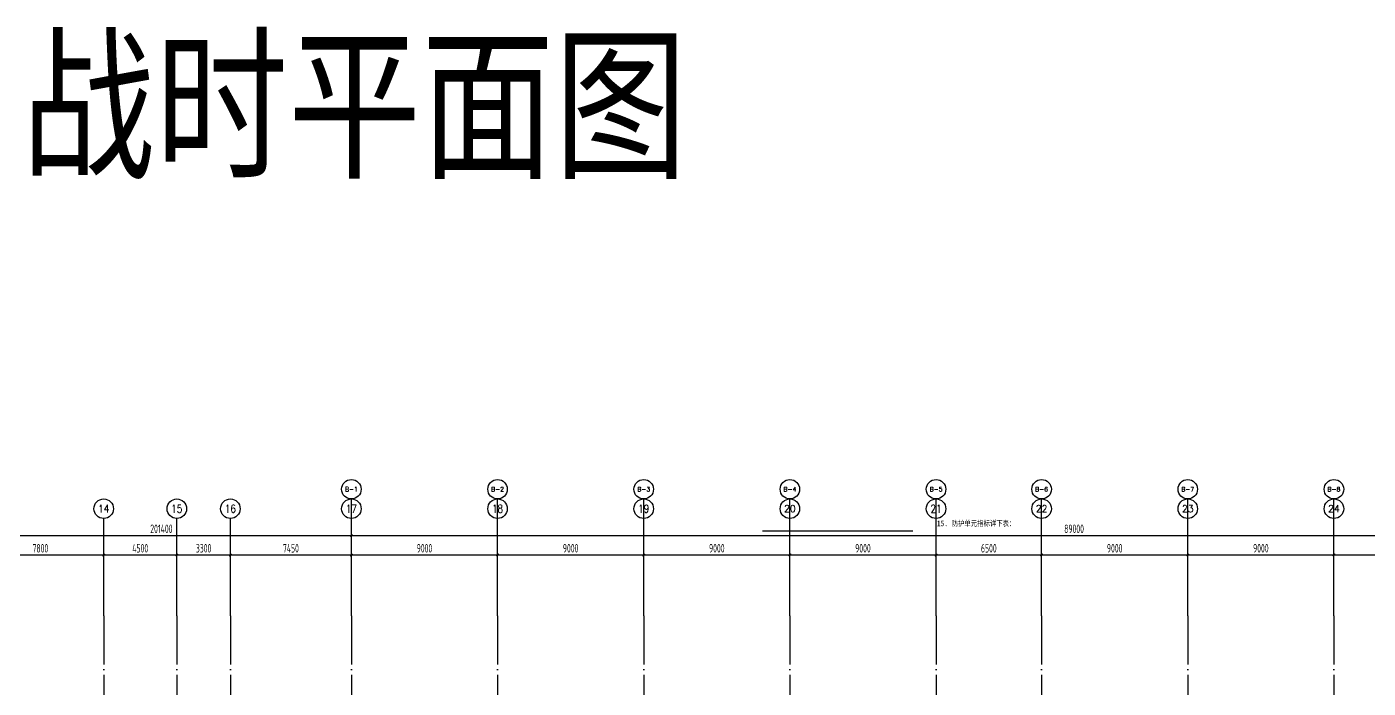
# Model space of a CAD drawing. Extents: x -473190 to 2138458, y -81875 to 2633646.
# Drawn here: x 1010872 to 1093465, y 167366 to 208112 of the extents above; entities that cross this region are included whole.
import ezdxf
from ezdxf.enums import TextEntityAlignment as Align

# ---------------------------------------------------------------- set-up
doc = ezdxf.new("R2010")
doc.units = 0
doc.header["$LTSCALE"] = 1000
doc.linetypes.add('DOTE', pattern=[2.42, 2, -0.2, 0.02, -0.2])
for name, color, linetype in [('AXIS', 3, 'Continuous'), ('AXIS_TEXT', 7, 'Continuous'), ('DOTE', 1, 'DOTE'), ('PUB_TEXT', 7, 'Continuous'), ('TXT1', 3, 'Continuous')]:
    doc.layers.add(name, color=color, linetype=linetype)
doc.styles.add('-黑体', font='simhei.ttf', dxfattribs={"width": 0.8})
doc.styles.add('_TCH_AXIS', font='COMPLEX', dxfattribs={"bigfont": 'GBCBIG'})
doc.styles.add('_TCH_DIM_T3', font='tssdeng.shx', dxfattribs={"width": 0.564706, "bigfont": '@@@tssdchn.shx'})
doc.styles.add('COMPLEX', font='COMPLEX.shx', dxfattribs={"width": 0.65})
doc.styles.add('TYDG_01', font='', dxfattribs={"width": 0.8})
doc.styles.get('TYDG_01').set_extended_font_data('SimSun')
doc.dimstyles.new('_TCH_ARCH&&150', dxfattribs={"dimtxt": 525, "dimasz": 150, "dimexe": 375, "dimexo": 450, "dimgap": 150, "dimtad": 1, "dimdec": 0, "dimzin": 0, "dimdsep": 46, "dimtxsty": '_TCH_DIM_T3', "dimblk": 'ARCHTICK', "dimcen": 0.09, "dimclrt": 7, "dimazin": 2, "dimtfac": 1, "dimtdec": 0, "dimtix": 1, "dimtmove": 2, "dimatfit": 3, "dimfxl": 0, "dimtolj": 1, "dimtzin": 0, "dimarcsym": 0})

# ---------------------------------------------------------------- blocks, each defined once
blk = doc.blocks.new('_AXISO')
blk.add_circle((0, 0), 0.5)
at = {"layer": 'AXIS_TEXT', "style": 'COMPLEX', "width": 1.041667}
blk.add_attdef('A', text='', height=0.56, dxfattribs=at).set_placement((-0.25, -0.28), (0.25, -0.28), align=Align.FIT)
blk = doc.blocks.new('_ArchTick')
at = {"color": 0, "linetype": 'ByBlock', "const_width": 0.4}
blk.add_lwpolyline([(-0.5, -0.5), (0.5, 0.5)], dxfattribs=at)
blk = doc.blocks.new('*D1851')
at = {"layer": 'AXIS', "color": 0, "lineweight": -2, "transparency": 16777216}
for p, q in [((918457, 172273), (918457, 177148)), ((918457, 176773), (1119857, 176773)), ((1119857, 172273), (1119857, 177148))]:
    blk.add_line(p, q, dxfattribs=at)
at = {"layer": 'Defpoints', "color": 0, "transparency": 16777216}
for p in [(1119857, 176773), (918457, 171823), (1119857, 171823)]:
    blk.add_point(p, dxfattribs=at)
at = {"layer": 'AXIS', "color": 0, "lineweight": -2, "transparency": 16777216, "xscale": 150, "yscale": 150, "zscale": 150, "rotation": 180}
blk.add_blockref('_ArchTick', (918457, 176773), dxfattribs=at)
at = {"layer": 'AXIS', "color": 0, "lineweight": -2, "transparency": 16777216, "xscale": 150, "yscale": 150, "zscale": 150}
blk.add_blockref('_ArchTick', (1119857, 176773), dxfattribs=at)
at = {"layer": 'AXIS', "color": 7, "transparency": 16777216, "insert": (1019157, 177186), "char_height": 525, "attachment_point": 5, "style": '_TCH_DIM_T3'}
blk.add_mtext('\\A1;201400', dxfattribs=at)
blk = doc.blocks.new('*D1871')
at = {"layer": 'AXIS', "color": 0, "lineweight": -2, "transparency": 16777216}
for p, q in [((1030857, 172273), (1030857, 175948)), ((1039857, 172273), (1039857, 175948)), ((1030857, 175573), (1039857, 175573))]:
    blk.add_line(p, q, dxfattribs=at)
at = {"layer": 'Defpoints', "color": 0, "transparency": 16777216}
for p in [(1039857, 175573), (1030857, 171823), (1039857, 171823)]:
    blk.add_point(p, dxfattribs=at)
at = {"layer": 'AXIS', "color": 0, "lineweight": -2, "transparency": 16777216, "xscale": 150, "yscale": 150, "zscale": 150, "rotation": 180}
blk.add_blockref('_ArchTick', (1030857, 175573), dxfattribs=at)
at = {"layer": 'AXIS', "color": 0, "lineweight": -2, "transparency": 16777216, "xscale": 150, "yscale": 150, "zscale": 150}
blk.add_blockref('_ArchTick', (1039857, 175573), dxfattribs=at)
at = {"layer": 'AXIS', "color": 7, "transparency": 16777216, "insert": (1035357, 175986), "char_height": 525, "attachment_point": 5, "style": '_TCH_DIM_T3'}
blk.add_mtext('\\A1;9000', dxfattribs=at)
blk = doc.blocks.new('*D1872')
at = {"layer": 'AXIS', "color": 0, "lineweight": -2, "transparency": 16777216}
for p, q in [((1039857, 172273), (1039857, 175948)), ((1048857, 172273), (1048857, 175948)), ((1039857, 175573), (1048857, 175573))]:
    blk.add_line(p, q, dxfattribs=at)
at = {"layer": 'Defpoints', "color": 0, "transparency": 16777216}
for p in [(1048857, 175573), (1039857, 171823), (1048857, 171823)]:
    blk.add_point(p, dxfattribs=at)
at = {"layer": 'AXIS', "color": 0, "lineweight": -2, "transparency": 16777216, "xscale": 150, "yscale": 150, "zscale": 150, "rotation": 180}
blk.add_blockref('_ArchTick', (1039857, 175573), dxfattribs=at)
at = {"layer": 'AXIS', "color": 0, "lineweight": -2, "transparency": 16777216, "xscale": 150, "yscale": 150, "zscale": 150}
blk.add_blockref('_ArchTick', (1048857, 175573), dxfattribs=at)
at = {"layer": 'AXIS', "color": 7, "transparency": 16777216, "insert": (1044357, 175986), "char_height": 525, "attachment_point": 5, "style": '_TCH_DIM_T3'}
blk.add_mtext('\\A1;9000', dxfattribs=at)
blk = doc.blocks.new('*D1873')
at = {"layer": 'AXIS', "color": 0, "lineweight": -2, "transparency": 16777216}
for p, q in [((1048857, 172273), (1048857, 175948)), ((1057857, 172273), (1057857, 175948)), ((1048857, 175573), (1057857, 175573))]:
    blk.add_line(p, q, dxfattribs=at)
at = {"layer": 'Defpoints', "color": 0, "transparency": 16777216}
for p in [(1057857, 175573), (1048857, 171823), (1057857, 171823)]:
    blk.add_point(p, dxfattribs=at)
at = {"layer": 'AXIS', "color": 0, "lineweight": -2, "transparency": 16777216, "xscale": 150, "yscale": 150, "zscale": 150, "rotation": 180}
blk.add_blockref('_ArchTick', (1048857, 175573), dxfattribs=at)
at = {"layer": 'AXIS', "color": 0, "lineweight": -2, "transparency": 16777216, "xscale": 150, "yscale": 150, "zscale": 150}
blk.add_blockref('_ArchTick', (1057857, 175573), dxfattribs=at)
at = {"layer": 'AXIS', "color": 7, "transparency": 16777216, "insert": (1053357, 175986), "char_height": 525, "attachment_point": 5, "style": '_TCH_DIM_T3'}
blk.add_mtext('\\A1;9000', dxfattribs=at)
blk = doc.blocks.new('*D1874')
at = {"layer": 'AXIS', "color": 0, "lineweight": -2, "transparency": 16777216}
for p, q in [((1057857, 172273), (1057857, 175948)), ((1066857, 172273), (1066857, 175948)), ((1057857, 175573), (1066857, 175573))]:
    blk.add_line(p, q, dxfattribs=at)
at = {"layer": 'Defpoints', "color": 0, "transparency": 16777216}
for p in [(1066857, 175573), (1057857, 171823), (1066857, 171823)]:
    blk.add_point(p, dxfattribs=at)
at = {"layer": 'AXIS', "color": 0, "lineweight": -2, "transparency": 16777216, "xscale": 150, "yscale": 150, "zscale": 150, "rotation": 180}
blk.add_blockref('_ArchTick', (1057857, 175573), dxfattribs=at)
at = {"layer": 'AXIS', "color": 0, "lineweight": -2, "transparency": 16777216, "xscale": 150, "yscale": 150, "zscale": 150}
blk.add_blockref('_ArchTick', (1066857, 175573), dxfattribs=at)
at = {"layer": 'AXIS', "color": 7, "transparency": 16777216, "insert": (1062357, 175986), "char_height": 525, "attachment_point": 5, "style": '_TCH_DIM_T3'}
blk.add_mtext('\\A1;9000', dxfattribs=at)
blk = doc.blocks.new('*D1875')
at = {"layer": 'AXIS', "color": 0, "lineweight": -2, "transparency": 16777216}
for p, q in [((1066857, 172273), (1066857, 175948)), ((1073357, 172273), (1073357, 175948)), ((1066857, 175573), (1073357, 175573))]:
    blk.add_line(p, q, dxfattribs=at)
at = {"layer": 'Defpoints', "color": 0, "transparency": 16777216}
for p in [(1073357, 175573), (1066857, 171823), (1073357, 171823)]:
    blk.add_point(p, dxfattribs=at)
at = {"layer": 'AXIS', "color": 0, "lineweight": -2, "transparency": 16777216, "xscale": 150, "yscale": 150, "zscale": 150, "rotation": 180}
blk.add_blockref('_ArchTick', (1066857, 175573), dxfattribs=at)
at = {"layer": 'AXIS', "color": 0, "lineweight": -2, "transparency": 16777216, "xscale": 150, "yscale": 150, "zscale": 150}
blk.add_blockref('_ArchTick', (1073357, 175573), dxfattribs=at)
at = {"layer": 'AXIS', "color": 7, "transparency": 16777216, "insert": (1070107, 175986), "char_height": 525, "attachment_point": 5, "style": '_TCH_DIM_T3'}
blk.add_mtext('\\A1;6500', dxfattribs=at)
blk = doc.blocks.new('*D1876')
at = {"layer": 'AXIS', "color": 0, "lineweight": -2, "transparency": 16777216}
for p, q in [((1073357, 172273), (1073357, 175948)), ((1082357, 172273), (1082357, 175948)), ((1073357, 175573), (1082357, 175573))]:
    blk.add_line(p, q, dxfattribs=at)
at = {"layer": 'Defpoints', "color": 0, "transparency": 16777216}
for p in [(1082357, 175573), (1073357, 171823), (1082357, 171823)]:
    blk.add_point(p, dxfattribs=at)
at = {"layer": 'AXIS', "color": 0, "lineweight": -2, "transparency": 16777216, "xscale": 150, "yscale": 150, "zscale": 150, "rotation": 180}
blk.add_blockref('_ArchTick', (1073357, 175573), dxfattribs=at)
at = {"layer": 'AXIS', "color": 0, "lineweight": -2, "transparency": 16777216, "xscale": 150, "yscale": 150, "zscale": 150}
blk.add_blockref('_ArchTick', (1082357, 175573), dxfattribs=at)
at = {"layer": 'AXIS', "color": 7, "transparency": 16777216, "insert": (1077857, 175986), "char_height": 525, "attachment_point": 5, "style": '_TCH_DIM_T3'}
blk.add_mtext('\\A1;9000', dxfattribs=at)
blk = doc.blocks.new('*D1877')
at = {"layer": 'AXIS', "color": 0, "lineweight": -2, "transparency": 16777216}
for p, q in [((1082357, 172273), (1082357, 175948)), ((1091357, 172273), (1091357, 175948)), ((1082357, 175573), (1091357, 175573))]:
    blk.add_line(p, q, dxfattribs=at)
at = {"layer": 'Defpoints', "color": 0, "transparency": 16777216}
for p in [(1091357, 175573), (1082357, 171823), (1091357, 171823)]:
    blk.add_point(p, dxfattribs=at)
at = {"layer": 'AXIS', "color": 0, "lineweight": -2, "transparency": 16777216, "xscale": 150, "yscale": 150, "zscale": 150, "rotation": 180}
blk.add_blockref('_ArchTick', (1082357, 175573), dxfattribs=at)
at = {"layer": 'AXIS', "color": 0, "lineweight": -2, "transparency": 16777216, "xscale": 150, "yscale": 150, "zscale": 150}
blk.add_blockref('_ArchTick', (1091357, 175573), dxfattribs=at)
at = {"layer": 'AXIS', "color": 7, "transparency": 16777216, "insert": (1086857, 175986), "char_height": 525, "attachment_point": 5, "style": '_TCH_DIM_T3'}
blk.add_mtext('\\A1;9000', dxfattribs=at)
blk = doc.blocks.new('*D1878')
at = {"layer": 'AXIS', "color": 0, "lineweight": -2, "transparency": 16777216}
for p, q in [((1091357, 172273), (1091357, 175948)), ((1098857, 172273), (1098857, 175948)), ((1091357, 175573), (1098857, 175573))]:
    blk.add_line(p, q, dxfattribs=at)
at = {"layer": 'Defpoints', "color": 0, "transparency": 16777216}
for p in [(1098857, 175573), (1091357, 171823), (1098857, 171823)]:
    blk.add_point(p, dxfattribs=at)
at = {"layer": 'AXIS', "color": 0, "lineweight": -2, "transparency": 16777216, "xscale": 150, "yscale": 150, "zscale": 150, "rotation": 180}
blk.add_blockref('_ArchTick', (1091357, 175573), dxfattribs=at)
at = {"layer": 'AXIS', "color": 0, "lineweight": -2, "transparency": 16777216, "xscale": 150, "yscale": 150, "zscale": 150}
blk.add_blockref('_ArchTick', (1098857, 175573), dxfattribs=at)
at = {"layer": 'AXIS', "color": 7, "transparency": 16777216, "insert": (1095107, 175986), "char_height": 525, "attachment_point": 5, "style": '_TCH_DIM_T3'}
blk.add_mtext('\\A1;7500', dxfattribs=at)
blk = doc.blocks.new('*D1882')
at = {"layer": 'AXIS', "color": 0, "lineweight": -2, "transparency": 16777216}
for p, q in [((1030857, 172273), (1030857, 177148)), ((1030857, 176773), (1119857, 176773)), ((1119857, 172273), (1119857, 177148))]:
    blk.add_line(p, q, dxfattribs=at)
at = {"layer": 'Defpoints', "color": 0, "transparency": 16777216}
for p in [(1119857, 176773), (1030857, 171823), (1119857, 171823)]:
    blk.add_point(p, dxfattribs=at)
at = {"layer": 'AXIS', "color": 0, "lineweight": -2, "transparency": 16777216, "xscale": 150, "yscale": 150, "zscale": 150, "rotation": 180}
blk.add_blockref('_ArchTick', (1030857, 176773), dxfattribs=at)
at = {"layer": 'AXIS', "color": 0, "lineweight": -2, "transparency": 16777216, "xscale": 150, "yscale": 150, "zscale": 150}
blk.add_blockref('_ArchTick', (1119857, 176773), dxfattribs=at)
at = {"layer": 'AXIS', "color": 7, "transparency": 16777216, "insert": (1075357, 177186), "char_height": 525, "attachment_point": 5, "style": '_TCH_DIM_T3'}
blk.add_mtext('\\A1;89000', dxfattribs=at)
blk = doc.blocks.new('*D1907')
at = {"layer": 'AXIS', "color": 0, "lineweight": -2, "transparency": 16777216}
for p, q in [((1007807, 172273), (1007807, 175948)), ((1015607, 172273), (1015607, 175948)), ((1007807, 175573), (1015607, 175573))]:
    blk.add_line(p, q, dxfattribs=at)
at = {"layer": 'Defpoints', "color": 0, "transparency": 16777216}
for p in [(1015607, 175573), (1007807, 171823), (1015607, 171823)]:
    blk.add_point(p, dxfattribs=at)
at = {"layer": 'AXIS', "color": 0, "lineweight": -2, "transparency": 16777216, "xscale": 150, "yscale": 150, "zscale": 150, "rotation": 180}
blk.add_blockref('_ArchTick', (1007807, 175573), dxfattribs=at)
at = {"layer": 'AXIS', "color": 0, "lineweight": -2, "transparency": 16777216, "xscale": 150, "yscale": 150, "zscale": 150}
blk.add_blockref('_ArchTick', (1015607, 175573), dxfattribs=at)
at = {"layer": 'AXIS', "color": 7, "transparency": 16777216, "insert": (1011707, 175986), "char_height": 525, "attachment_point": 5, "style": '_TCH_DIM_T3'}
blk.add_mtext('\\A1;7800', dxfattribs=at)
blk = doc.blocks.new('*D1908')
at = {"layer": 'AXIS', "color": 0, "lineweight": -2, "transparency": 16777216}
for p, q in [((1015607, 172273), (1015607, 175948)), ((1020107, 172273), (1020107, 175948)), ((1015607, 175573), (1020107, 175573))]:
    blk.add_line(p, q, dxfattribs=at)
at = {"layer": 'Defpoints', "color": 0, "transparency": 16777216}
for p in [(1020107, 175573), (1015607, 171823), (1020107, 171823)]:
    blk.add_point(p, dxfattribs=at)
at = {"layer": 'AXIS', "color": 0, "lineweight": -2, "transparency": 16777216, "xscale": 150, "yscale": 150, "zscale": 150, "rotation": 180}
blk.add_blockref('_ArchTick', (1015607, 175573), dxfattribs=at)
at = {"layer": 'AXIS', "color": 0, "lineweight": -2, "transparency": 16777216, "xscale": 150, "yscale": 150, "zscale": 150}
blk.add_blockref('_ArchTick', (1020107, 175573), dxfattribs=at)
at = {"layer": 'AXIS', "color": 7, "transparency": 16777216, "insert": (1017857, 175986), "char_height": 525, "attachment_point": 5, "style": '_TCH_DIM_T3'}
blk.add_mtext('\\A1;4500', dxfattribs=at)
blk = doc.blocks.new('*D1909')
at = {"layer": 'AXIS', "color": 0, "lineweight": -2, "transparency": 16777216}
for p, q in [((1020107, 172273), (1020107, 175948)), ((1023407, 172273), (1023407, 175948)), ((1020107, 175573), (1023407, 175573))]:
    blk.add_line(p, q, dxfattribs=at)
at = {"layer": 'Defpoints', "color": 0, "transparency": 16777216}
for p in [(1023407, 175573), (1020107, 171823), (1023407, 171823)]:
    blk.add_point(p, dxfattribs=at)
at = {"layer": 'AXIS', "color": 0, "lineweight": -2, "transparency": 16777216, "xscale": 150, "yscale": 150, "zscale": 150, "rotation": 180}
blk.add_blockref('_ArchTick', (1020107, 175573), dxfattribs=at)
at = {"layer": 'AXIS', "color": 0, "lineweight": -2, "transparency": 16777216, "xscale": 150, "yscale": 150, "zscale": 150}
blk.add_blockref('_ArchTick', (1023407, 175573), dxfattribs=at)
at = {"layer": 'AXIS', "color": 7, "transparency": 16777216, "insert": (1021757, 175986), "char_height": 525, "attachment_point": 5, "style": '_TCH_DIM_T3'}
blk.add_mtext('\\A1;3300', dxfattribs=at)
blk = doc.blocks.new('*D1910')
at = {"layer": 'AXIS', "color": 0, "lineweight": -2, "transparency": 16777216}
for p, q in [((1023407, 172273), (1023407, 175948)), ((1030857, 172273), (1030857, 175948)), ((1023407, 175573), (1030857, 175573))]:
    blk.add_line(p, q, dxfattribs=at)
at = {"layer": 'Defpoints', "color": 0, "transparency": 16777216}
for p in [(1030857, 175573), (1023407, 171823), (1030857, 171823)]:
    blk.add_point(p, dxfattribs=at)
at = {"layer": 'AXIS', "color": 0, "lineweight": -2, "transparency": 16777216, "xscale": 150, "yscale": 150, "zscale": 150, "rotation": 180}
blk.add_blockref('_ArchTick', (1023407, 175573), dxfattribs=at)
at = {"layer": 'AXIS', "color": 0, "lineweight": -2, "transparency": 16777216, "xscale": 150, "yscale": 150, "zscale": 150}
blk.add_blockref('_ArchTick', (1030857, 175573), dxfattribs=at)
at = {"layer": 'AXIS', "color": 7, "transparency": 16777216, "insert": (1027132, 175986), "char_height": 525, "attachment_point": 5, "style": '_TCH_DIM_T3'}
blk.add_mtext('\\A1;7450', dxfattribs=at)

msp = doc.modelspace()

# ---------------------------------------------------------------- linework, layer by layer
msp.add_lwpolyline([(1065421.4, 177044.5), (1056162.4, 177044.5)])
at = {"layer": 'AXIS'}
for p, q in [((1030856.7, 171823.5), (1030856.7, 179023.5)), ((1039856.7, 171823.5), (1039856.7, 179023.5)), ((1048856.7, 171823.5), (1048856.7, 179023.5)), ((1057856.7, 171823.5), (1057856.7, 179023.5)), ((1066856.7, 171823.5), (1066856.7, 179023.5)), ((1073356.7, 171823.5), (1073356.7, 179023.5)), ((1082356.7, 171823.5), (1082356.7, 179023.5)), ((1091356.7, 171823.5), (1091356.7, 179023.5)), ((1015606.7, 171823.5), (1015606.7, 177823.5)), ((1020106.7, 171823.5), (1020106.7, 177823.5)), ((1023406.7, 171823.5), (1023406.7, 177823.5)), ((1030856.7, 171823.5), (1030856.7, 177823.5)), ((1039856.7, 171823.5), (1039856.7, 177823.5)), ((1048856.7, 171823.5), (1048856.7, 177823.5)), ((1057856.7, 171823.5), (1057856.7, 177823.5)), ((1066856.7, 171823.5), (1066856.7, 177823.5)), ((1073356.7, 171823.5), (1073356.7, 177823.5)), ((1082356.7, 171823.5), (1082356.7, 177823.5)), ((1091356.7, 171823.5), (1091356.7, 177823.5))]:
    msp.add_line(p, q, dxfattribs=at)
at = {"layer": 'DOTE', "color": 127, "linetype": 'DOTE', "ltscale": 1.5}
for p, q in [((1015606.7, 171823.5), (1015606.7, -58315.4)), ((1020106.7, 171823.5), (1020106.7, -58315.4)), ((1023406.7, 171823.5), (1023406.7, -58315.4))]:
    msp.add_line(p, q, dxfattribs=at)
at = {"layer": 'DOTE', "color": 16, "linetype": 'DOTE', "ltscale": 1.5}
for p, q in [((1030856.7, 171823.5), (1030856.7, -58315.4)), ((1039856.7, 171823.5), (1039856.7, -58315.4)), ((1048856.7, 171823.5), (1048856.7, -58315.4)), ((1057856.7, 171823.5), (1057856.7, -58315.4)), ((1066856.7, 171823.5), (1066856.7, -58315.4)), ((1073356.7, 171823.5), (1073356.7, -58315.4)), ((1082356.7, 171823.5), (1082356.7, -58315.4)), ((1091356.7, 171823.5), (1091356.7, -58315.4))]:
    msp.add_line(p, q, dxfattribs=at)

# ---------------------------------------------------------------- block references
at = {"layer": 'AXIS'}
ref = msp.add_blockref('_AXISO', (1030856.7, 179623.5), dxfattribs=dict(at, xscale=1200, yscale=1200, zscale=1200))
ref.add_attrib('A', 'B-1', dxfattribs={"layer": 'AXIS_TEXT', "height": 290.39, "style": '_TCH_AXIS'}).set_placement((1030462.6, 179478.3), (1031250.8, 179478.3), align=Align.FIT)
ref = msp.add_blockref('_AXISO', (1039856.7, 179623.5), dxfattribs=dict(at, xscale=1200, yscale=1200, zscale=1200))
ref.add_attrib('A', 'B-2', dxfattribs={"layer": 'AXIS_TEXT', "height": 269.48, "style": '_TCH_AXIS'}).set_placement((1039458.9, 179488.8), (1040254.5, 179488.8), align=Align.FIT)
ref = msp.add_blockref('_AXISO', (1048856.7, 179623.5), dxfattribs=dict(at, xscale=1200, yscale=1200, zscale=1200))
ref.add_attrib('A', 'B-3', dxfattribs={"layer": 'AXIS_TEXT', "height": 269.48, "style": '_TCH_AXIS'}).set_placement((1048458.9, 179488.8), (1049254.5, 179488.8), align=Align.FIT)
ref = msp.add_blockref('_AXISO', (1057856.7, 179623.5), dxfattribs=dict(at, xscale=1200, yscale=1200, zscale=1200))
ref.add_attrib('A', 'B-4', dxfattribs={"layer": 'AXIS_TEXT', "height": 261.89, "style": '_TCH_AXIS'}).set_placement((1057457.6, 179492.6), (1058255.8, 179492.6), align=Align.FIT)
ref = msp.add_blockref('_AXISO', (1066856.7, 179623.5), dxfattribs=dict(at, xscale=1200, yscale=1200, zscale=1200))
ref.add_attrib('A', 'B-5', dxfattribs={"layer": 'AXIS_TEXT', "height": 269.48, "style": '_TCH_AXIS'}).set_placement((1066458.9, 179488.8), (1067254.5, 179488.8), align=Align.FIT)
ref = msp.add_blockref('_AXISO', (1073356.7, 179623.5), dxfattribs=dict(at, xscale=1200, yscale=1200, zscale=1200))
ref.add_attrib('A', 'B-6', dxfattribs={"layer": 'AXIS_TEXT', "height": 269.48, "style": '_TCH_AXIS'}).set_placement((1072958.9, 179488.8), (1073754.5, 179488.8), align=Align.FIT)
ref = msp.add_blockref('_AXISO', (1082356.7, 179623.5), dxfattribs=dict(at, xscale=1200, yscale=1200, zscale=1200))
ref.add_attrib('A', 'B-7', dxfattribs={"layer": 'AXIS_TEXT', "height": 269.48, "style": '_TCH_AXIS'}).set_placement((1081958.9, 179488.8), (1082754.5, 179488.8), align=Align.FIT)
ref = msp.add_blockref('_AXISO', (1091356.7, 179623.5), dxfattribs=dict(at, xscale=1200, yscale=1200, zscale=1200))
ref.add_attrib('A', 'B-8', dxfattribs={"layer": 'AXIS_TEXT', "height": 269.48, "style": '_TCH_AXIS'}).set_placement((1090958.9, 179488.8), (1091754.5, 179488.8), align=Align.FIT)
ref = msp.add_blockref('_AXISO', (1015606.7, 178423.5), dxfattribs=dict(at, xscale=1200, yscale=1200, zscale=1200))
ref.add_attrib('A', '14', dxfattribs={"layer": 'AXIS_TEXT', "height": 471.11, "style": '_TCH_AXIS'}).set_placement((1015259, 178187.9), (1015954.4, 178187.9), align=Align.FIT)
ref = msp.add_blockref('_AXISO', (1020106.7, 178423.5), dxfattribs=dict(at, xscale=1200, yscale=1200, zscale=1200))
ref.add_attrib('A', '15', dxfattribs={"layer": 'AXIS_TEXT', "height": 492.67, "style": '_TCH_AXIS'}).set_placement((1019766.5, 178177.2), (1020446.9, 178177.2), align=Align.FIT)
ref = msp.add_blockref('_AXISO', (1023406.7, 178423.5), dxfattribs=dict(at, xscale=1200, yscale=1200, zscale=1200))
ref.add_attrib('A', '16', dxfattribs={"layer": 'AXIS_TEXT', "height": 492.67, "style": '_TCH_AXIS'}).set_placement((1023066.5, 178177.2), (1023746.9, 178177.2), align=Align.FIT)
ref = msp.add_blockref('_AXISO', (1030856.7, 178423.5), dxfattribs=dict(at, xscale=1200, yscale=1200, zscale=1200))
ref.add_attrib('A', '17', dxfattribs={"layer": 'AXIS_TEXT', "height": 492.67, "style": '_TCH_AXIS'}).set_placement((1030516.5, 178177.2), (1031196.9, 178177.2), align=Align.FIT)
ref = msp.add_blockref('_AXISO', (1039856.7, 178423.5), dxfattribs=dict(at, xscale=1200, yscale=1200, zscale=1200))
ref.add_attrib('A', '18', dxfattribs={"layer": 'AXIS_TEXT', "height": 492.67, "style": '_TCH_AXIS'}).set_placement((1039516.5, 178177.2), (1040196.9, 178177.2), align=Align.FIT)
ref = msp.add_blockref('_AXISO', (1048856.7, 178423.5), dxfattribs=dict(at, xscale=1200, yscale=1200, zscale=1200))
ref.add_attrib('A', '19', dxfattribs={"layer": 'AXIS_TEXT', "height": 492.67, "style": '_TCH_AXIS'}).set_placement((1048516.5, 178177.2), (1049196.9, 178177.2), align=Align.FIT)
ref = msp.add_blockref('_AXISO', (1057856.7, 178423.5), dxfattribs=dict(at, xscale=1200, yscale=1200, zscale=1200))
ref.add_attrib('A', '20', dxfattribs={"layer": 'AXIS_TEXT', "height": 441.41, "style": '_TCH_AXIS'}).set_placement((1057499.4, 178202.8), (1058214, 178202.8), align=Align.FIT)
ref = msp.add_blockref('_AXISO', (1066856.7, 178423.5), dxfattribs=dict(at, xscale=1200, yscale=1200, zscale=1200))
ref.add_attrib('A', '21', dxfattribs={"layer": 'AXIS_TEXT', "height": 492.67, "style": '_TCH_AXIS'}).set_placement((1066516.5, 178177.2), (1067196.9, 178177.2), align=Align.FIT)
ref = msp.add_blockref('_AXISO', (1073356.7, 178423.5), dxfattribs=dict(at, xscale=1200, yscale=1200, zscale=1200))
ref.add_attrib('A', '22', dxfattribs={"layer": 'AXIS_TEXT', "height": 441.41, "style": '_TCH_AXIS'}).set_placement((1072999.4, 178202.8), (1073714, 178202.8), align=Align.FIT)
ref = msp.add_blockref('_AXISO', (1082356.7, 178423.5), dxfattribs=dict(at, xscale=1200, yscale=1200, zscale=1200))
ref.add_attrib('A', '23', dxfattribs={"layer": 'AXIS_TEXT', "height": 441.41, "style": '_TCH_AXIS'}).set_placement((1081999.4, 178202.8), (1082714, 178202.8), align=Align.FIT)
ref = msp.add_blockref('_AXISO', (1091356.7, 178423.5), dxfattribs=dict(at, xscale=1200, yscale=1200, zscale=1200))
ref.add_attrib('A', '24', dxfattribs={"layer": 'AXIS_TEXT', "height": 423.25, "style": '_TCH_AXIS'}).set_placement((1090993.9, 178211.9), (1091719.5, 178211.9), align=Align.FIT)

# ---------------------------------------------------------------- texts
at = {"layer": 'PUB_TEXT', "style": '-黑体', "width": 0.8}
msp.add_text('战时平面图', height=7510.55, dxfattribs=at).set_placement((1010564.9, 199558.2))
at = {"layer": 'TXT1', "style": 'TYDG_01', "width": 0.8}
msp.add_text('15. 防护单元指标详下表：', height=350, dxfattribs=at).set_placement((1066906.9, 177346.4))

# ---------------------------------------------------------------- dimensions: what is measured, and where the dimension line sits
at = {"layer": 'AXIS'}
for p1, p2, distance, picture, middle in [((918456.7, 171823.5), (1119856.7, 171823.5), 4950, '*D1851', (1019156.7, 177186)), ((1030856.7, 171823.5), (1119856.7, 171823.5), 4950, '*D1882', (1075356.7, 177186)), ((1007806.7, 171823.5), (1015606.7, 171823.5), 3750, '*D1907', (1011706.7, 175986)), ((1015606.7, 171823.5), (1020106.7, 171823.5), 3750, '*D1908', (1017856.7, 175986)), ((1020106.7, 171823.5), (1023406.7, 171823.5), 3750, '*D1909', (1021756.7, 175986)), ((1023406.7, 171823.5), (1030856.7, 171823.5), 3750, '*D1910', (1027131.7, 175986)), ((1030856.7, 171823.5), (1039856.7, 171823.5), 3750, '*D1871', (1035356.7, 175986)), ((1039856.7, 171823.5), (1048856.7, 171823.5), 3750, '*D1872', (1044356.7, 175986)), ((1048856.7, 171823.5), (1057856.7, 171823.5), 3750, '*D1873', (1053356.7, 175986)), ((1057856.7, 171823.5), (1066856.7, 171823.5), 3750, '*D1874', (1062356.7, 175986)), ((1066856.7, 171823.5), (1073356.7, 171823.5), 3750, '*D1875', (1070106.7, 175986)), ((1073356.7, 171823.5), (1082356.7, 171823.5), 3750, '*D1876', (1077856.7, 175986)), ((1082356.7, 171823.5), (1091356.7, 171823.5), 3750, '*D1877', (1086856.7, 175986)), ((1091356.7, 171823.5), (1098856.7, 171823.5), 3750, '*D1878', (1095106.7, 175986))]:
    dim = msp.add_aligned_dim(p1=p1, p2=p2, distance=distance, dimstyle='_TCH_ARCH&&150', dxfattribs=at)
    dim.commit()
    dim.dimension.update_dxf_attribs({"geometry": picture, "text_midpoint": middle})

doc.saveas('drawing.dxf')
